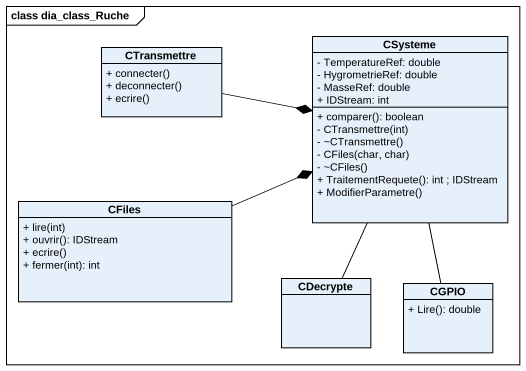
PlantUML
@startuml
mainframe class dia_class_Ruche
hide circle
hide empty members
skinparam classAttributeIconSize 0
class CSysteme {
  - TemperatureRef: double
  - HygrometrieRef: double
  - MasseRef: double
  + IDStream: int
  + comparer(): boolean
  - CTransmettre(int)
  - ~CTransmettre()
  - CFiles(char, char)
  - ~CFiles()
  + TraitementRequete(): int ; IDStream
  + ModifierParametre()
}
class CTransmettre {
  + connecter()
  + deconnecter()
  + ecrire()
}
class CFiles {
  + lire(int)
  + ouvrir(): IDStream
  + ecrire()
  + fermer(int): int
}
class CDecrypte
class CGPIO {
  + Lire(): double
}
CSysteme -- CDecrypte
CTransmettre -right-* CSysteme
CFiles -right-* CSysteme
CGPIO -up- CSysteme
@enduml
